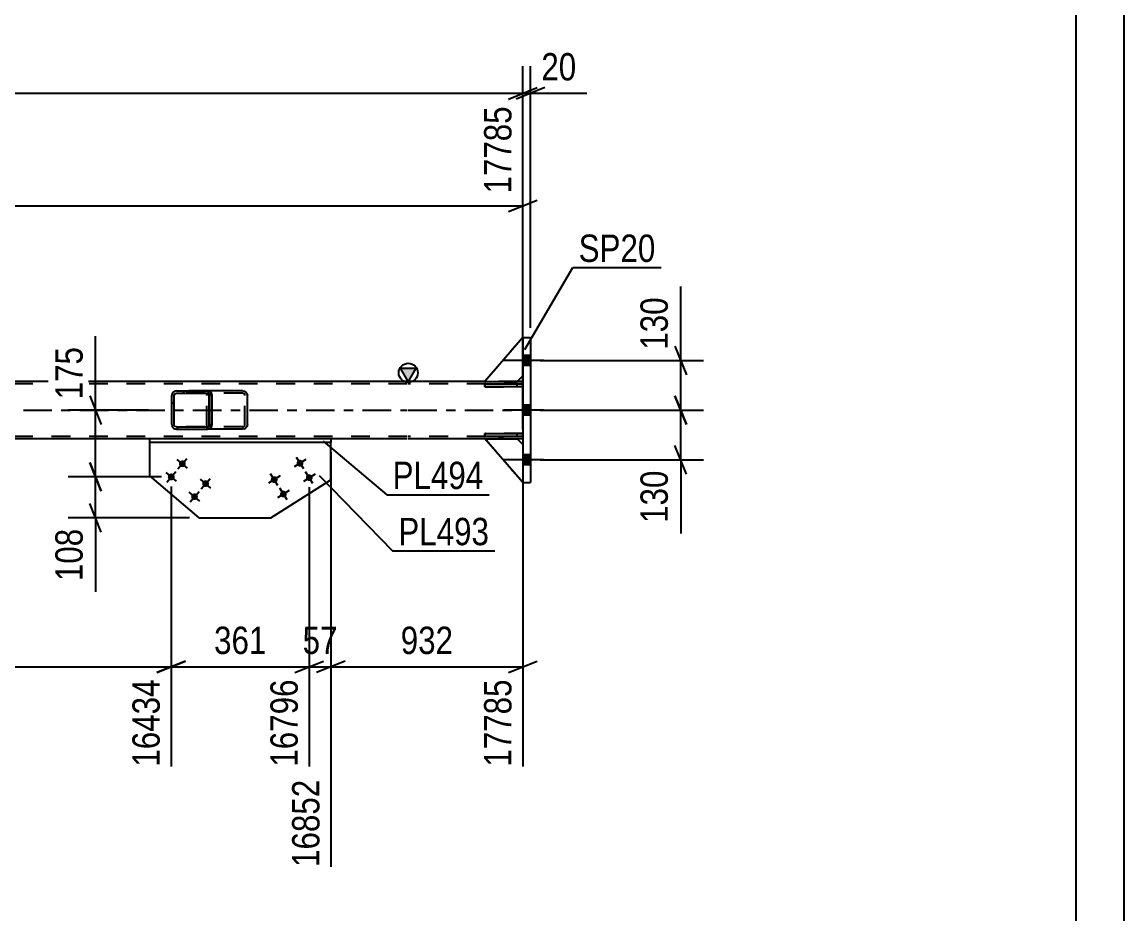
# Model space of a CAD drawing. Header units: millimetres. Extents: x -57 to 784, y -442 to 152.
# Drawn here: x 668.2 to 783.6, y -260.9 to -167.5 of the extents above; entities that cross this region are included whole.
import ezdxf

# ---------------------------------------------------------------- set-up
doc = ezdxf.new("R2010")
doc.units = ezdxf.units.MM
doc.linetypes.add('DXK_LINE_DOT2', pattern=[3.9198, 1.9599, -1.9599])
doc.linetypes.add('DXK_LINE_DOT3', pattern=[5.9187, 2.979, -0.9799, 0.9799, -0.9799])
doc.styles.add('Arial Narrow', font='ARIALN.TTF', dxfattribs={"height": 0.2})

# ---------------------------------------------------------------- blocks, each defined once
blk = doc.blocks.new('Unknown-761523242-1114')
at = {"color": 5, "linetype": 'Continuous'}
for p, q in [((783.59, -441.81), (783.59, 152.19)), ((778.59, -436.81), (778.59, 147.19))]:
    blk.add_line(p, q, dxfattribs=at)
blk = doc.blocks.new('Part-761523242-1241 - 1231')
at = {"color": 7, "linetype": 'DXK_LINE_DOT2'}
for p, q in [((720.66, -200.51), (716.66, -205.11)), ((720.66, -204.51), (720.66, -200.51)), ((716.66, -205.11), (720.06, -205.11)), ((720.06, -205.11), (720.66, -204.51))]:
    blk.add_line(p, q, dxfattribs=at)
blk = doc.blocks.new('Part-761523242-1364 - 1231')
at = {"linetype": 'Continuous'}
blk.add_hatch(color=2, dxfattribs=at).paths.add_polyline_path([(708.66, -205.11), (707.86, -203.71), (709.46, -203.71)])
at = {"color": 2, "linetype": 'Continuous'}
for p, q in [((708.66, -205.11), (707.86, -203.71)), ((707.86, -203.71), (709.46, -203.71)), ((709.46, -203.71), (708.66, -205.11)), ((708.56, -205.11), (608.65, -205.11)), ((716.66, -205.11), (708.66, -205.11)), ((720.66, -205.11), (720.06, -205.11)), ((681.57, -211.11), (617.76, -211.11)), ((708.56, -211.11), (700.56, -211.11)), ((716.66, -211.11), (708.66, -211.11)), ((720.66, -211.11), (720.06, -211.11))]:
    blk.add_line(p, q, dxfattribs=at)
at = {"color": 7, "linetype": 'DXK_LINE_DOT2'}
for p, q in [((720.06, -205.11), (716.66, -205.11)), ((720.66, -205.11), (720.66, -211.11)), ((708.56, -205.35), (40.98, -205.35)), ((720.66, -205.35), (708.66, -205.35)), ((708.56, -210.87), (40.98, -210.87)), ((720.66, -210.87), (708.66, -210.87)), ((700.56, -211.11), (681.57, -211.11)), ((720.06, -211.11), (716.66, -211.11))]:
    blk.add_line(p, q, dxfattribs=at)
at = {"color": 7, "linetype": 'DXK_LINE_DOT3'}
for p, q in [((40.98, -208.11), (708.56, -208.11)), ((708.66, -208.11), (720.66, -208.11))]:
    blk.add_line(p, q, dxfattribs=at)
at = {"color": 2, "linetype": 'Continuous'}
blk.add_circle((708.66, -204.21), 1, dxfattribs=at)
blk = doc.blocks.new('Part-761523242-1237 - 1231')
at = {"color": 2, "linetype": 'Continuous'}
for p, q in [((716.66, -210.55), (720.66, -210.55)), ((716.66, -210.87), (716.66, -210.55)), ((720.66, -210.87), (716.66, -210.87)), ((720.66, -210.55), (720.66, -210.87))]:
    blk.add_line(p, q, dxfattribs=at)
at = {"color": 7, "linetype": 'DXK_LINE_DOT2'}
blk.add_line((720.06, -210.87), (720.06, -210.55), dxfattribs=at)
blk = doc.blocks.new('Part-761523242-1239 - 1231')
at = {"color": 7, "linetype": 'DXK_LINE_DOT2'}
for p, q in [((720.66, -210.55), (716.66, -210.55)), ((716.66, -210.55), (716.66, -210.87)), ((716.66, -210.87), (720.66, -210.87)), ((720.06, -210.87), (720.06, -210.55)), ((720.66, -210.87), (720.66, -210.55))]:
    blk.add_line(p, q, dxfattribs=at)
blk = doc.blocks.new('Part-761523242-1240 - 1231')
at = {"color": 2, "linetype": 'Continuous'}
for p, q in [((720.66, -200.51), (716.66, -205.11)), ((716.66, -205.11), (720.06, -205.11)), ((720.06, -205.11), (720.66, -204.51))]:
    blk.add_line(p, q, dxfattribs=at)
at = {"color": 7, "linetype": 'DXK_LINE_DOT2'}
blk.add_line((720.66, -204.51), (720.66, -200.51), dxfattribs=at)
blk = doc.blocks.new('Part-761523242-1242 - 1231')
at = {"color": 2, "linetype": 'Continuous'}
for p, q in [((716.66, -211.11), (720.06, -211.11)), ((720.66, -215.71), (716.66, -211.11)), ((720.06, -211.11), (720.66, -211.71))]:
    blk.add_line(p, q, dxfattribs=at)
at = {"color": 7, "linetype": 'DXK_LINE_DOT2'}
blk.add_line((720.66, -211.71), (720.66, -215.71), dxfattribs=at)
blk = doc.blocks.new('Part-761523242-1243 - 1231')
at = {"color": 7, "linetype": 'DXK_LINE_DOT2'}
for p, q in [((716.66, -211.11), (720.06, -211.11)), ((720.66, -215.71), (716.66, -211.11)), ((720.06, -211.11), (720.66, -211.71)), ((720.66, -211.71), (720.66, -215.71))]:
    blk.add_line(p, q, dxfattribs=at)
blk = doc.blocks.new('Part-761523242-1342 - 1231')
at = {"color": 2, "linetype": 'Continuous'}
for p, q in [((720.66, -200.51), (721.46, -200.51)), ((720.66, -200.51), (720.66, -215.71)), ((721.46, -200.51), (721.46, -215.71)), ((720.66, -215.71), (721.46, -215.71))]:
    blk.add_line(p, q, dxfattribs=at)
blk = doc.blocks.new('Part-761523242-1377 - 1231')
at = {"linetype": 'Continuous'}
h = blk.add_hatch(dxfattribs=at)
h.set_pattern_fill('', scale=0.7, style=0, pattern_type=0)
h.set_pattern_definition([(45, (688.106, -206.4093), (-1.57154, 1.57154), [])])
h.paths.add_polyline_path([(688.14, -206.59), (688.11, -206.41), (688, -206.25), (687.83, -206.15), (687.63, -206.11), (684.4, -206.11), (684.2, -206.15), (684.04, -206.25), (683.93, -206.41), (683.89, -206.59), (683.89, -209.63), (683.93, -209.82), (684.04, -209.97), (684.2, -210.08), (684.4, -210.11), (687.63, -210.11), (687.83, -210.08), (688, -209.97), (688.11, -209.82), (688.14, -209.63)])
h.paths.add_polyline_path([(687.87, -209.72), (687.81, -209.8), (687.73, -209.85), (687.63, -209.87), (684.4, -209.87), (684.3, -209.85), (684.22, -209.8), (684.16, -209.72), (684.14, -209.63), (684.14, -206.59), (684.16, -206.5), (684.22, -206.42), (684.3, -206.37), (684.4, -206.35), (687.63, -206.35), (687.73, -206.37), (687.81, -206.42), (687.87, -206.5), (687.89, -206.59), (687.89, -209.63)])
at = {"color": 2, "linetype": 'Continuous'}
for p, q in [((683.93, -206.41), (683.89, -206.59)), ((684.16, -206.5), (684.22, -206.42)), ((684.4, -206.11), (684.2, -206.15)), ((684.22, -206.42), (684.3, -206.37)), ((684.3, -206.37), (684.4, -206.35)), ((684.4, -206.11), (687.63, -206.11)), ((684.4, -206.35), (687.63, -206.35)), ((691.3, -206.11), (687.63, -206.11)), ((687.83, -206.15), (687.63, -206.11)), ((687.63, -206.35), (687.73, -206.37)), ((687.73, -206.37), (687.81, -206.42)), ((687.81, -206.42), (687.87, -206.5)), ((687.83, -206.5), (687.85, -206.47)), ((688.14, -206.59), (688.11, -206.41)), ((691.3, -206.11), (691.5, -206.15)), ((691.77, -206.41), (691.81, -206.59)), ((683.89, -209.63), (683.89, -206.59)), ((684.14, -206.59), (684.16, -206.5)), ((684.14, -209.63), (684.14, -206.59)), ((687.81, -206.59), (687.83, -206.5)), ((687.81, -209.63), (687.81, -206.59)), ((687.87, -206.5), (687.89, -206.59)), ((687.89, -209.63), (687.89, -206.59)), ((688.14, -209.63), (688.14, -206.59)), ((691.81, -209.63), (691.81, -206.59)), ((683.89, -209.63), (683.93, -209.82)), ((684.16, -209.72), (684.14, -209.63)), ((684.22, -209.8), (684.16, -209.72)), ((684.3, -209.85), (684.22, -209.8)), ((684.4, -209.87), (684.3, -209.85)), ((684.4, -209.87), (687.63, -209.87)), ((687.73, -209.85), (687.63, -209.87)), ((687.81, -209.8), (687.73, -209.85)), ((687.83, -209.72), (687.81, -209.63)), ((687.87, -209.72), (687.81, -209.8)), ((687.85, -209.75), (687.83, -209.72)), ((687.89, -209.63), (687.87, -209.72)), ((688.11, -209.82), (688.14, -209.63)), ((691.81, -209.63), (691.77, -209.82)), ((684.2, -210.08), (684.4, -210.11)), ((684.4, -210.11), (687.63, -210.11)), ((687.63, -210.11), (687.83, -210.08)), ((691.3, -210.11), (687.63, -210.11)), ((691.5, -210.08), (691.3, -210.11))]:
    blk.add_line(p, q, dxfattribs=at)
at = {"color": 7, "linetype": 'DXK_LINE_DOT2'}
for p, q in [((687.63, -206.11), (684.4, -206.11)), ((691.3, -206.35), (684.4, -206.35)), ((687.56, -206.59), (687.59, -206.41)), ((687.85, -206.47), (687.89, -206.42)), ((687.87, -206.15), (688.07, -206.11)), ((687.97, -206.37), (687.89, -206.42)), ((688.07, -206.35), (687.97, -206.37)), ((691.4, -206.37), (691.3, -206.35)), ((691.48, -206.42), (691.4, -206.37)), ((691.54, -206.5), (691.48, -206.42)), ((687.56, -209.63), (687.56, -206.59)), ((691.56, -206.59), (691.54, -206.5)), ((691.56, -209.63), (691.56, -206.59)), ((691.3, -209.87), (684.4, -209.87)), ((687.59, -209.82), (687.56, -209.63)), ((687.89, -209.8), (687.85, -209.75)), ((687.89, -209.8), (687.97, -209.85)), ((687.97, -209.85), (688.07, -209.87)), ((691.3, -209.87), (691.4, -209.85)), ((691.4, -209.85), (691.48, -209.8)), ((691.48, -209.8), (691.54, -209.72)), ((691.54, -209.72), (691.56, -209.63)), ((684.4, -210.11), (687.63, -210.11)), ((688.07, -210.11), (687.87, -210.08))]:
    blk.add_line(p, q, dxfattribs=at)
at = {"color": 2, "linetype": 'Continuous'}
for centre, start, end in [((684.38, -206.61), 110.7583, 155.68), ((687.65, -206.61), 24.32, 69.2417), ((691.32, -206.61), 24.32, 69.2417), ((684.38, -209.61), 204.32, 249.2417), ((687.65, -209.61), 290.7583, 335.68), ((691.32, -209.61), 290.7583, 335.68)]:
    blk.add_arc(centre, 0.496, start, end, dxfattribs=at)
at = {"color": 7, "linetype": 'DXK_LINE_DOT2'}
for centre, start, end in [((688.05, -206.61), 110.7583, 155.68), ((688.05, -209.61), 204.32, 249.2417)]:
    blk.add_arc(centre, 0.496, start, end, dxfattribs=at)
blk = doc.blocks.new('Bolt-761523242-1408 - 1231')
at = {"linetype": 'Continuous'}
for points in [[(697.02, -213.87, -1), (697.63, -213.48, -1)], [(694.32, -215.59, -1), (694.93, -215.2, -1)], [(697.99, -215.39, -1), (698.59, -215, -1)], [(695.29, -217.1, -1), (695.89, -216.72, -1)]]:
    blk.add_hatch(color=1, dxfattribs=at).paths.add_polyline_path(points)
at = {"color": 1, "linetype": 'Continuous'}
for p, q in [((697.93, -213.29), (696.72, -214.06)), ((697.71, -214.28), (696.94, -213.07)), ((695.23, -215.01), (694.02, -215.78)), ((695.01, -216), (694.24, -214.78)), ((698.9, -214.81), (697.68, -215.58)), ((698.68, -215.8), (697.91, -214.59)), ((696.2, -216.53), (694.98, -217.3)), ((695.98, -217.52), (695.2, -216.3))]:
    blk.add_line(p, q, dxfattribs=at)
blk = doc.blocks.new('Bolt-761523242-1409 - 1231')
at = {"linetype": 'Continuous'}
for points in [[(684.74, -213.5, -1), (685.28, -213.97, -1)], [(683.57, -214.87, -1), (684.12, -215.34, -1)], [(687.17, -215.58, -1), (687.72, -216.04, -1)], [(686.01, -216.95, -1), (686.55, -217.41, -1)]]:
    blk.add_hatch(color=1, dxfattribs=at).paths.add_polyline_path(points)
at = {"color": 1, "linetype": 'Continuous'}
for p, q in [((685.56, -214.2), (684.46, -213.27)), ((684.54, -214.28), (685.48, -213.19)), ((683.38, -215.65), (684.31, -214.56)), ((684.39, -215.57), (683.3, -214.64)), ((688, -216.28), (686.9, -215.34)), ((686.98, -216.36), (687.91, -215.26)), ((686.83, -217.65), (685.73, -216.71)), ((685.81, -217.73), (686.75, -216.63))]:
    blk.add_line(p, q, dxfattribs=at)
blk = doc.blocks.new('Bolt-761523242-1457 - 1231')
at = {"linetype": 'Continuous'}
for points in [[(721.46, -203.43), (721.46, -202.39), (720.66, -202.39), (720.66, -203.43)], [(721.46, -203.43), (721.46, -202.39), (720.66, -202.39), (720.66, -203.43)], [(721.46, -203.43), (721.46, -202.39), (720.66, -202.39), (720.66, -203.43)], [(721.46, -208.63), (721.46, -207.59), (720.66, -207.59), (720.66, -208.63)], [(721.46, -208.63), (721.46, -207.59), (720.66, -207.59), (720.66, -208.63)], [(721.46, -213.83), (721.46, -212.79), (720.66, -212.79), (720.66, -213.83)], [(721.46, -213.83), (721.46, -212.79), (720.66, -212.79), (720.66, -213.83)], [(721.46, -213.83), (721.46, -212.79), (720.66, -212.79), (720.66, -213.83)]]:
    blk.add_hatch(color=1, dxfattribs=at).paths.add_polyline_path(points)
at = {"color": 1, "linetype": 'Continuous'}
for p, q in [((722.86, -202.91), (718.66, -202.91)), ((722.86, -202.91), (718.66, -202.91)), ((722.86, -202.91), (718.66, -202.91)), ((721.46, -202.39), (720.66, -202.39)), ((721.46, -202.39), (720.66, -202.39)), ((721.46, -202.39), (720.66, -202.39)), ((721.46, -203.43), (720.66, -203.43)), ((721.46, -203.43), (720.66, -203.43)), ((721.46, -203.43), (720.66, -203.43)), ((721.46, -207.59), (720.66, -207.59)), ((721.46, -207.59), (720.66, -207.59)), ((722.86, -208.11), (718.66, -208.11)), ((722.86, -208.11), (718.66, -208.11)), ((721.46, -208.63), (720.66, -208.63)), ((721.46, -208.63), (720.66, -208.63)), ((722.86, -213.31), (718.66, -213.31)), ((722.86, -213.31), (718.66, -213.31)), ((722.86, -213.31), (718.66, -213.31)), ((721.46, -212.79), (720.66, -212.79)), ((721.46, -212.79), (720.66, -212.79)), ((721.46, -212.79), (720.66, -212.79)), ((721.46, -213.83), (720.66, -213.83)), ((721.46, -213.83), (720.66, -213.83)), ((721.46, -213.83), (720.66, -213.83))]:
    blk.add_line(p, q, dxfattribs=at)
blk = doc.blocks.new('Part-761523242-1530 - 1231')
at = {"color": 2, "linetype": 'Continuous'}
for p, q in [((681.57, -211.51), (681.57, -215)), ((700.56, -215.41), (700.56, -211.51)), ((681.57, -215), (686.74, -219.41)), ((694.26, -219.41), (700.56, -215.41)), ((686.74, -219.41), (694.26, -219.41))]:
    blk.add_line(p, q, dxfattribs=at)
at = {"color": 7, "linetype": 'DXK_LINE_DOT2'}
blk.add_line((700.56, -211.51), (681.57, -211.51), dxfattribs=at)
blk = doc.blocks.new('Part-761523242-1601 - 1231')
at = {"color": 2, "linetype": 'Continuous'}
for p, q in [((700.56, -211.11), (681.57, -211.11)), ((681.57, -211.11), (681.57, -211.51)), ((700.56, -211.51), (681.57, -211.51)), ((700.56, -211.11), (700.56, -211.51))]:
    blk.add_line(p, q, dxfattribs=at)
blk = doc.blocks.new('Part-761523242-1688 - 1231')
at = {"color": 7, "linetype": 'DXK_LINE_DOT2'}
for p, q in [((720.66, -205.35), (716.66, -205.35)), ((716.66, -205.35), (716.66, -205.67)), ((716.66, -205.67), (720.66, -205.67)), ((720.06, -205.67), (720.06, -205.35)), ((720.66, -205.67), (720.66, -205.35))]:
    blk.add_line(p, q, dxfattribs=at)
blk = doc.blocks.new('Part-761523242-1689 - 1231')
at = {"color": 2, "linetype": 'Continuous'}
for p, q in [((716.66, -205.35), (720.66, -205.35)), ((716.66, -205.67), (716.66, -205.35)), ((720.66, -205.67), (716.66, -205.67)), ((720.66, -205.35), (720.66, -205.67))]:
    blk.add_line(p, q, dxfattribs=at)
at = {"color": 7, "linetype": 'DXK_LINE_DOT2'}
blk.add_line((720.06, -205.67), (720.06, -205.35), dxfattribs=at)
blk = doc.blocks.new('StraightDimension-761523242-32021 - 1231')
at = {"color": 7, "linetype": 'Continuous'}
for p, q in [((737.18, -202.91), (737.18, -195.18)), ((737.18, -202.91), (737.18, -195.18)), ((736.58, -201.41), (737.78, -204.41)), ((722.46, -202.91), (739.58, -202.91)), ((737.18, -208.11), (737.18, -202.91)), ((737.78, -209.61), (736.58, -206.61)), ((722.46, -208.11), (739.58, -208.11))]:
    blk.add_line(p, q, dxfattribs=at)
at = {"color": 0}
blk.add_wipeout([(736.43, -195.7), (732.23, -195.7), (732.23, -202.39), (736.43, -202.39)], dxfattribs=at)
at = {"color": 3, "style": 'Arial Narrow'}
blk.add_text('130', height=2.863, rotation=90.0002, dxfattribs=at).set_placement((735.83, -201.79))
blk = doc.blocks.new('StraightDimension-761523242-10351 - 1231')
at = {"color": 7, "linetype": 'Continuous'}
for p, q in [((700.56, -212.51), (700.56, -255.94)), ((698.29, -216.2), (698.29, -245.44)), ((696.79, -235.6), (699.79, -234.4)), ((698.29, -235), (700.56, -235)), ((702.06, -234.4), (699.06, -235.6))]:
    blk.add_line(p, q, dxfattribs=at)
at = {"color": 0, "linetype": 'Continuous'}
blk.add_wipeout([(699.96, -246.2), (695.76, -246.2), (695.76, -256.54), (699.96, -256.54)], dxfattribs=at)
at = {"color": 3, "linetype": 'Continuous', "style": 'Arial Narrow'}
blk.add_text('16852', height=2.863, rotation=90.0002, dxfattribs=at).set_placement((699.36, -255.94))
at = {"color": 0}
blk.add_wipeout([(701.85, -234.25), (701.85, -230.05), (697, -230.05), (697, -234.25)], dxfattribs=at)
at = {"color": 3, "style": 'Arial Narrow'}
blk.add_text('57', height=2.863, dxfattribs=at).set_placement((697.6, -233.65))
blk = doc.blocks.new('StraightDimension-761523242-10352 - 1231')
at = {"color": 7, "linetype": 'Continuous'}
for p, q in [((683.84, -216.1), (683.84, -245.44)), ((698.29, -216.2), (698.29, -245.44)), ((685.34, -234.4), (682.34, -235.6)), ((683.84, -235), (698.29, -235)), ((696.79, -235.6), (699.79, -234.4))]:
    blk.add_line(p, q, dxfattribs=at)
at = {"color": 0}
blk.add_wipeout([(694.41, -234.25), (694.41, -230.05), (687.73, -230.05), (687.73, -234.25)], dxfattribs=at)
at = {"color": 3, "style": 'Arial Narrow'}
blk.add_text('361', height=2.863, dxfattribs=at).set_placement((688.33, -233.65))
at = {"color": 0, "linetype": 'Continuous'}
blk.add_wipeout([(697.69, -235.7), (693.49, -235.7), (693.49, -246.04), (697.69, -246.04)], dxfattribs=at)
at = {"color": 3, "linetype": 'Continuous', "style": 'Arial Narrow'}
blk.add_text('16796', height=2.863, rotation=90.0002, dxfattribs=at).set_placement((697.09, -245.44))
blk = doc.blocks.new('StraightDimension-761523242-10077 - 1231')
at = {"color": 7, "linetype": 'Continuous'}
for p, q in [((603.45, -195.71), (603.45, -176.3)), ((720.66, -210.11), (720.66, -176.3)), ((604.95, -186.14), (601.95, -187.34)), ((603.45, -186.74), (720.66, -186.74)), ((719.16, -187.34), (722.16, -186.14))]:
    blk.add_line(p, q, dxfattribs=at)
at = {"color": 0}
blk.add_wipeout([(666.31, -185.99), (666.31, -181.79), (657.8, -181.79), (657.8, -185.99)], dxfattribs=at)
at = {"color": 3, "style": 'Arial Narrow'}
blk.add_text('3360', height=2.863, dxfattribs=at).set_placement((658.4, -185.39))
at = {"color": 0, "linetype": 'Continuous'}
blk.add_wipeout([(720.06, -175.7), (715.86, -175.7), (715.86, -186.04), (720.06, -186.04)], dxfattribs=at)
at = {"color": 3, "linetype": 'Continuous', "style": 'Arial Narrow'}
blk.add_text('17785', height=2.863, rotation=90.0002, dxfattribs=at).set_placement((719.46, -185.44))
blk = doc.blocks.new('StraightDimension-761523242-2321 - 1231')
at = {"color": 7, "linetype": 'Continuous'}
for p, q in [((720.66, -199.51), (720.66, -172.1)), ((28.88, -174.95), (720.66, -174.95)), ((719.16, -175.55), (722.16, -174.35))]:
    blk.add_line(p, q, dxfattribs=at)
blk = doc.blocks.new('StraightDimension-761523242-2338 - 1231')
at = {"color": 7, "linetype": 'Continuous'}
for p, q in [((720.66, -199.51), (720.66, -172.1)), ((721.46, -199.51), (721.46, -172.1)), ((719.16, -175.55), (722.16, -174.35)), ((722.96, -174.35), (719.96, -175.55)), ((720.66, -174.95), (721.46, -174.95)), ((721.46, -174.95), (727.37, -174.95)), ((721.46, -174.95), (727.37, -174.95))]:
    blk.add_line(p, q, dxfattribs=at)
at = {"color": 0}
blk.add_wipeout([(726.84, -174.2), (726.84, -170), (721.99, -170), (721.99, -174.2)], dxfattribs=at)
at = {"color": 3, "style": 'Arial Narrow'}
blk.add_text('20', height=2.863, dxfattribs=at).set_placement((722.59, -173.6))
blk = doc.blocks.new('StraightDimension-761523242-10350 - 1231')
at = {"color": 7, "linetype": 'Continuous'}
for p, q in [((720.66, -206.11), (720.66, -245.44)), ((700.56, -212.51), (700.56, -255.94)), ((702.06, -234.4), (699.06, -235.6)), ((700.56, -235), (720.66, -235)), ((719.16, -235.6), (722.16, -234.4))]:
    blk.add_line(p, q, dxfattribs=at)
at = {"color": 0}
blk.add_wipeout([(713.95, -234.25), (713.95, -230.05), (707.27, -230.05), (707.27, -234.25)], dxfattribs=at)
at = {"color": 3, "style": 'Arial Narrow'}
blk.add_text('932', height=2.863, dxfattribs=at).set_placement((707.87, -233.65))
at = {"color": 0, "linetype": 'Continuous'}
blk.add_wipeout([(720.06, -235.7), (715.86, -235.7), (715.86, -246.04), (720.06, -246.04)], dxfattribs=at)
at = {"color": 3, "linetype": 'Continuous', "style": 'Arial Narrow'}
blk.add_text('17785', height=2.863, rotation=90.0002, dxfattribs=at).set_placement((719.46, -245.44))
blk = doc.blocks.new('StraightDimension-761523242-10353 - 1231')
at = {"color": 7, "linetype": 'Continuous'}
for p, q in [((617.76, -212.51), (617.76, -255.94)), ((683.84, -216.1), (683.84, -245.44)), ((619.26, -234.4), (616.26, -235.6)), ((617.76, -235), (683.84, -235)), ((682.34, -235.6), (685.34, -234.4))]:
    blk.add_line(p, q, dxfattribs=at)
at = {"color": 0}
blk.add_wipeout([(655.06, -234.25), (655.06, -230.05), (646.55, -230.05), (646.55, -234.25)], dxfattribs=at)
at = {"color": 3, "style": 'Arial Narrow'}
blk.add_text('1652', height=2.863, dxfattribs=at).set_placement((647.15, -233.65))
at = {"color": 0, "linetype": 'Continuous'}
blk.add_wipeout([(683.24, -235.7), (679.04, -235.7), (679.04, -246.04), (683.24, -246.04)], dxfattribs=at)
at = {"color": 3, "linetype": 'Continuous', "style": 'Arial Narrow'}
blk.add_text('16434', height=2.863, rotation=90.0002, dxfattribs=at).set_placement((682.64, -245.44))
blk = doc.blocks.new('StraightDimension-761523242-26961 - 1231')
at = {"color": 7, "linetype": 'Continuous'}
for p, q in [((675.92, -208.11), (675.92, -200.38)), ((675.92, -208.11), (675.92, -200.38)), ((675.32, -206.61), (676.52, -209.61)), ((681.46, -208.11), (673.07, -208.11)), ((675.92, -215.1), (675.92, -208.11)), ((676.52, -216.6), (675.32, -213.6)), ((682.84, -215.1), (673.07, -215.1))]:
    blk.add_line(p, q, dxfattribs=at)
at = {"color": 0}
blk.add_wipeout([(675.17, -200.9), (670.97, -200.9), (670.97, -207.59), (675.17, -207.59)], dxfattribs=at)
at = {"color": 3, "style": 'Arial Narrow'}
blk.add_text('175', height=2.863, rotation=90.0002, dxfattribs=at).set_placement((674.57, -206.99))
blk = doc.blocks.new('StraightDimension-761523242-26962 - 1231')
at = {"color": 7, "linetype": 'Continuous'}
for p, q in [((675.32, -213.6), (676.52, -216.6)), ((682.84, -215.1), (673.07, -215.1)), ((675.92, -219.41), (675.92, -215.1)), ((676.52, -220.91), (675.32, -217.91)), ((685.74, -219.41), (673.07, -219.41)), ((675.92, -219.41), (675.92, -227.15)), ((675.92, -219.41), (675.92, -227.15))]:
    blk.add_line(p, q, dxfattribs=at)
at = {"color": 0}
blk.add_wipeout([(675.17, -219.94), (670.97, -219.94), (670.97, -226.62), (675.17, -226.62)], dxfattribs=at)
at = {"color": 3, "style": 'Arial Narrow'}
blk.add_text('108', height=2.863, rotation=90.0002, dxfattribs=at).set_placement((674.57, -226.02))
blk = doc.blocks.new('StraightDimension-761523242-32022 - 1231')
at = {"color": 7, "linetype": 'Continuous'}
for p, q in [((736.58, -206.61), (737.78, -209.61)), ((722.46, -208.11), (739.58, -208.11)), ((737.18, -213.31), (737.18, -208.11)), ((737.78, -214.81), (736.58, -211.81)), ((722.46, -213.31), (739.58, -213.31)), ((737.18, -213.31), (737.18, -221.05)), ((737.18, -213.31), (737.18, -221.05))]:
    blk.add_line(p, q, dxfattribs=at)
at = {"color": 0}
blk.add_wipeout([(736.43, -213.84), (732.23, -213.84), (732.23, -220.52), (736.43, -220.52)], dxfattribs=at)
at = {"color": 3, "style": 'Arial Narrow'}
blk.add_text('130', height=2.863, rotation=90.0002, dxfattribs=at).set_placement((735.83, -219.92))
blk = doc.blocks.new('Mark-761523242-1338 - 1231')
at = {"color": 30, "linetype": 'Continuous'}
for p, q in [((720.86, -201.76), (725.9, -193.2)), ((725.9, -193.2), (735.13, -193.2))]:
    blk.add_line(p, q, dxfattribs=at)
at = {"color": 0}
blk.add_wipeout([(734.53, -192.6), (734.53, -189.6), (726.5, -189.6), (726.5, -192.6)], dxfattribs=at)
blk.add_wipeout([(734.53, -192.6), (734.53, -189.6), (726.5, -189.6), (726.5, -192.6)], dxfattribs=at)
at = {"color": 3, "style": 'Arial Narrow'}
blk.add_text('SP20', height=2.863, dxfattribs=at).set_placement((726.5, -192.6))
blk = doc.blocks.new('Mark-761523242-1526 - 1231')
at = {"color": 30, "linetype": 'Continuous'}
for p, q in [((699.32, -214.96), (707.02, -222.86)), ((707.02, -222.86), (717.72, -222.86))]:
    blk.add_line(p, q, dxfattribs=at)
at = {"color": 0}
blk.add_wipeout([(717.12, -222.26), (717.12, -219.26), (707.62, -219.26), (707.62, -222.26)], dxfattribs=at)
blk.add_wipeout([(717.12, -222.26), (717.12, -219.26), (707.62, -219.26), (707.62, -222.26)], dxfattribs=at)
at = {"color": 3, "style": 'Arial Narrow'}
blk.add_text('PL493', height=2.863, dxfattribs=at).set_placement((707.62, -222.26))
blk = doc.blocks.new('Mark-761523242-1597 - 1231')
at = {"color": 30, "linetype": 'Continuous'}
for p, q in [((699.74, -211.37), (706.42, -216.98)), ((706.42, -216.98), (717.13, -216.98))]:
    blk.add_line(p, q, dxfattribs=at)
at = {"color": 0}
blk.add_wipeout([(716.53, -216.38), (716.53, -213.38), (707.02, -213.38), (707.02, -216.38)], dxfattribs=at)
blk.add_wipeout([(716.53, -216.38), (716.53, -213.38), (707.02, -213.38), (707.02, -216.38)], dxfattribs=at)
at = {"color": 3, "style": 'Arial Narrow'}
blk.add_text('PL494', height=2.863, dxfattribs=at).set_placement((707.02, -216.38))

msp = doc.modelspace()

# ---------------------------------------------------------------- block references
for name in ['Unknown-761523242-1114', 'Part-761523242-1241 - 1231', 'Part-761523242-1240 - 1231', 'Part-761523242-1342 - 1231', 'Bolt-761523242-1457 - 1231', 'Part-761523242-1364 - 1231', 'Part-761523242-1377 - 1231', 'Part-761523242-1688 - 1231', 'Part-761523242-1689 - 1231', 'Part-761523242-1237 - 1231', 'Part-761523242-1239 - 1231', 'Part-761523242-1601 - 1231', 'Part-761523242-1530 - 1231', 'Part-761523242-1242 - 1231', 'Part-761523242-1243 - 1231', 'Bolt-761523242-1409 - 1231', 'Bolt-761523242-1408 - 1231']:
    msp.add_blockref(name, (0, 0))

# ---------------------------------------------------------------- next in the draw order: block references
for name in ['StraightDimension-761523242-32021 - 1231', 'StraightDimension-761523242-10351 - 1231']:
    msp.add_blockref(name, (0, 0))

# ---------------------------------------------------------------- next in the draw order: block references
for name in ['StraightDimension-761523242-10077 - 1231', 'StraightDimension-761523242-10352 - 1231']:
    msp.add_blockref(name, (0, 0))

# ---------------------------------------------------------------- next in the draw order: block references
for name in ['StraightDimension-761523242-2321 - 1231', 'StraightDimension-761523242-10350 - 1231', 'StraightDimension-761523242-10353 - 1231']:
    msp.add_blockref(name, (0, 0))

# ---------------------------------------------------------------- next in the draw order: block references
for name in ['StraightDimension-761523242-2338 - 1231', 'StraightDimension-761523242-26961 - 1231', 'StraightDimension-761523242-32022 - 1231', 'Mark-761523242-1526 - 1231']:
    msp.add_blockref(name, (0, 0))

# ---------------------------------------------------------------- next in the draw order: block references
for name in ['Mark-761523242-1338 - 1231', 'Mark-761523242-1597 - 1231', 'StraightDimension-761523242-26962 - 1231']:
    msp.add_blockref(name, (0, 0))

doc.saveas('drawing.dxf')
